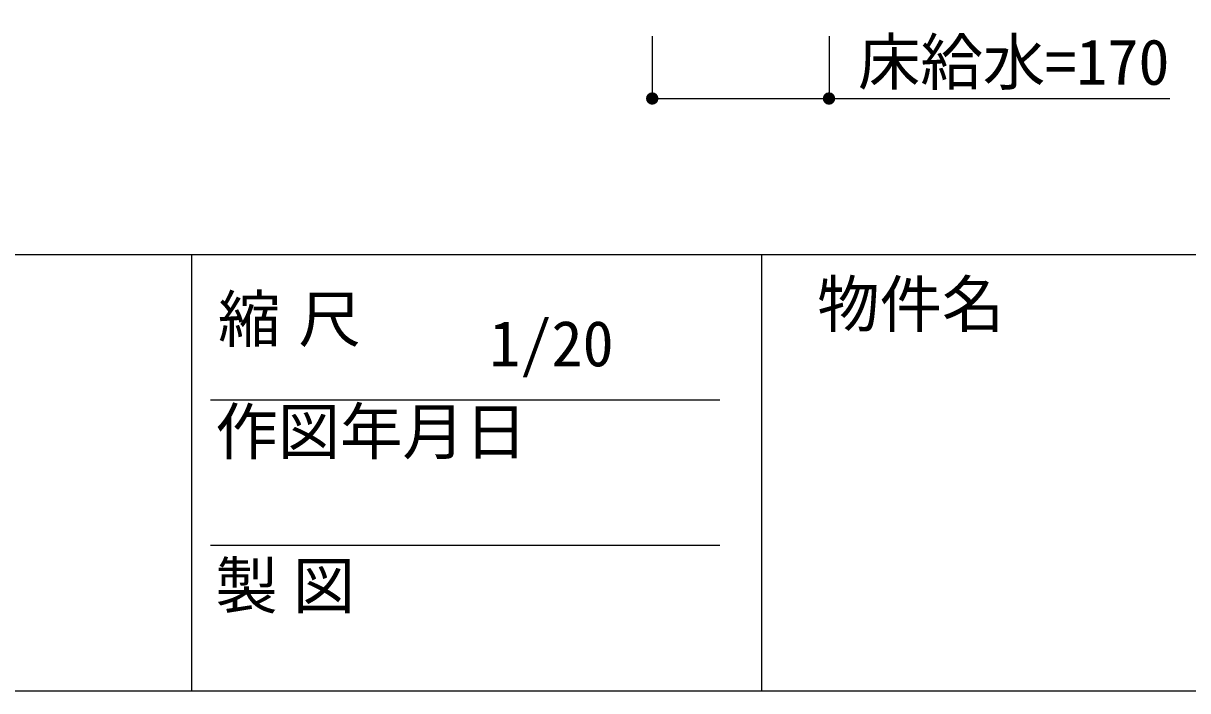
# Model space of a CAD drawing. Units: millimetres on the paper, scale 1:20. Extents: x -205 to 195, y -144 to 138.
# Drawn here: x -123.7 to -67.7, y -143.5 to -111.4 of the extents above; entities that cross this region are included whole.
import ezdxf
from ezdxf.enums import TextEntityAlignment as Align

# ---------------------------------------------------------------- set-up
doc = ezdxf.new("R2010")
doc.units = ezdxf.units.MM
for name, color, linetype in [('0-3_3', 6, 'Continuous'), ('0-A_10', 6, 'Continuous'), ('0-B_11', 7, 'Continuous'), ('0-C_12', 3, 'Continuous')]:
    doc.layers.add(name, color=color, linetype=linetype)
doc.styles.add('ＭＳ ゴシック', font='')
doc.styles.get('ＭＳ ゴシック').set_extended_font_data('MS Gothic')

msp = doc.modelspace()

# ---------------------------------------------------------------- hatches: boundary and pattern name
at = {"layer": '0-3_3'}
for points in [[(-93.2, -115, 1), (-93.8, -115, 1)], [(-84.7, -115, 1), (-85.3, -115, 1)]]:
    msp.add_hatch(color=212, dxfattribs=at).paths.add_polyline_path(points)

# ---------------------------------------------------------------- linework, layer by layer
for p, q in [((-93.5, -112), (-93.5, -115)), ((-85, -112), (-85, -115)), ((-93.5, -115), (-68.605, -115))]:
    msp.add_line(p, q, dxfattribs=at)
at = {"layer": '0-A_10'}
msp.add_line((-205, -122.5), (195, -122.5), dxfattribs=at)
msp.add_lwpolyline([(-205, 138.5), (-205, -143.5), (195, -143.5)], dxfattribs=at)
at = {"layer": '0-B_11'}
for p, q in [((-115.647, -143.5), (-115.647, -122.5)), ((-88.232, -143.5), (-88.232, -122.5)), ((-114.745, -129.5), (-90.255, -129.5)), ((-114.745, -136.5), (-90.255, -136.5))]:
    msp.add_line(p, q, dxfattribs=at)

# ---------------------------------------------------------------- texts
at = {"layer": '0-3_3', "style": 'ＭＳ ゴシック'}
msp.add_text('床給水=170', height=2.199, dxfattribs=at).set_placement((-83.605, -115), align=Align.BOTTOM_LEFT)
at = {"layer": '0-C_12', "style": 'ＭＳ ゴシック'}
for s, p in [('物件名', (-85.567, -126.656)), ('1/20', (-101.339, -128.549)), ('作図年月日', (-114.512, -132.783))]:
    msp.add_text(s, height=2.199, dxfattribs=at).set_placement(p, align=Align.BOTTOM_LEFT)
at = {"layer": '0-C_12', "char_height": 2.199, "attachment_point": 7, "style": 'ＭＳ ゴシック'}
for s, insert in [('\\T1.29;縮尺', (-114.383, -126.963)), ('\\T1.24;製図', (-114.512, -139.783))]:
    msp.add_mtext(s, dxfattribs=dict(at, insert=insert))

doc.saveas('drawing.dxf')
